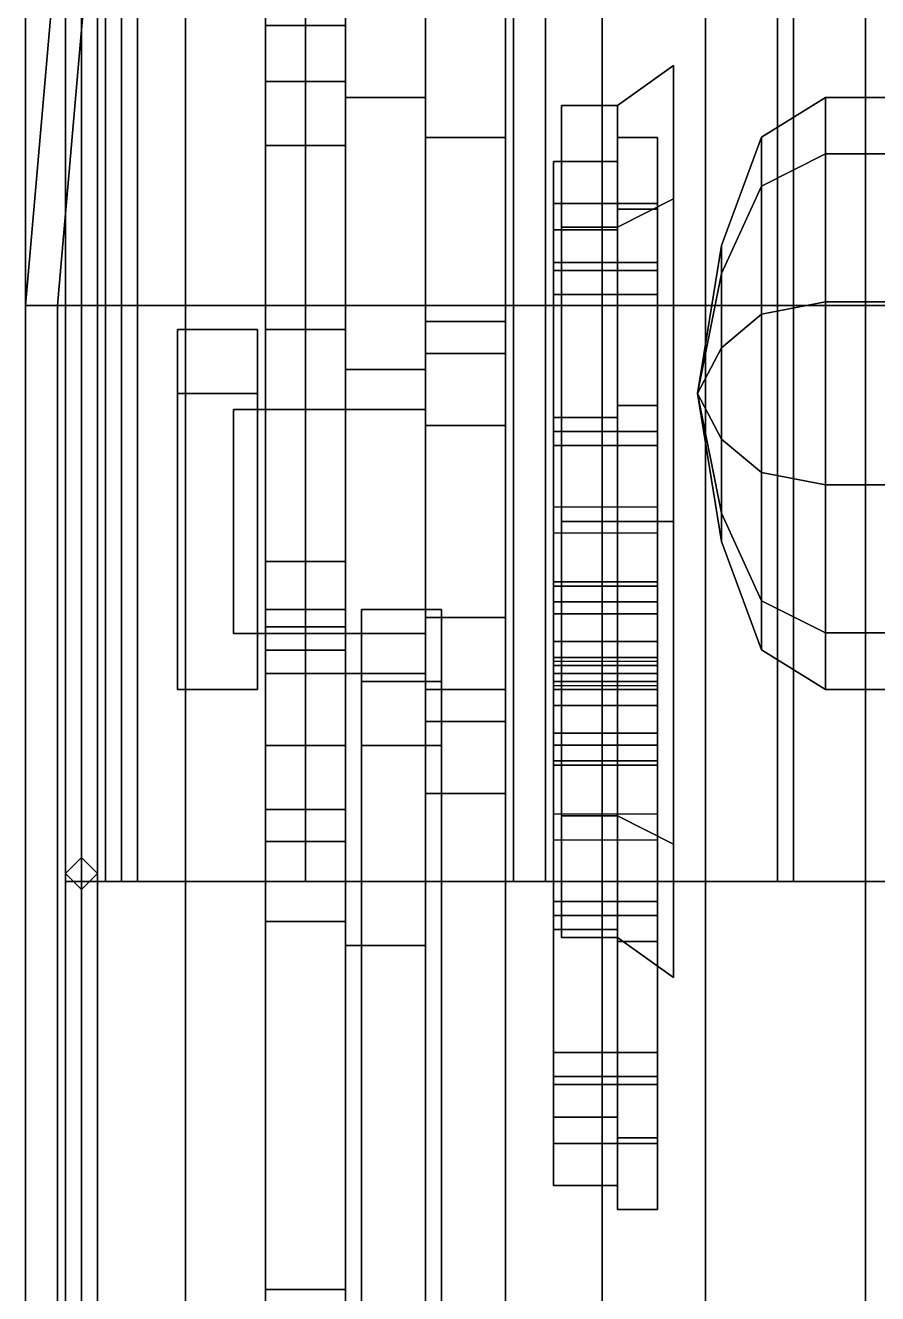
# Model space of a CAD drawing. Header units: millimetres. Extents: x -1.5 to 3, y -6.1 to 15.5.
# Drawn here: x -1.5 to -0.435, y 2.035 to 3.62 of the extents above; entities that cross this region are included whole.
import ezdxf

# ---------------------------------------------------------------- set-up
doc = ezdxf.new("R2010")
doc.units = ezdxf.units.MM
doc.layers.add('bars', color=3, linetype='Continuous')
doc.layers.add('wheels', color=2, linetype='Continuous')

msp = doc.modelspace()

# ---------------------------------------------------------------- linework, layer by layer
for points in [[(-1.45, 5.07, 1.98), (-1.45, -3.29, 1.98), (-1.45, -3.29, 2.07), (-1.45, 5.07, 2.07)], [(1.45, 5.07, 1.98), (1.45, -3.29, 1.98), (-1.45, -3.29, 1.98), (-1.45, 5.07, 1.98)], [(-1.45, 5.07, 2.07), (-1.45, -3.29, 2.07), (1.45, -3.29, 2.07), (1.45, 5.07, 2.07)], [(-0.7794, 4.7, 3.44), (-0.9, 4.7, 2.99), (-0.9, -1.52, 2.99), (-0.7794, -1.52, 3.44)], [(-0.9, 4.7, 2.99), (-0.7794, 4.7, 2.54), (-0.7794, -1.52, 2.54), (-0.9, -1.52, 2.99)], [(-0.45, 4.7, 3.7694), (-0.7794, 4.7, 3.44), (-0.7794, -1.52, 3.44), (-0.45, -1.52, 3.7694)], [(-0.7794, 4.7, 2.54), (-0.45, 4.7, 2.2106), (-0.45, -1.52, 2.2106), (-0.7794, -1.52, 2.54)], [(0, 4.7, 3.89), (-0.45, 4.7, 3.7694), (-0.45, -1.52, 3.7694), (0, -1.52, 3.89)], [(-0.45, 4.7, 2.2106), (0, 4.7, 2.09), (0, -1.52, 2.09), (-0.45, -1.52, 2.2106)], [(-1.43, 4.59, 2.91), (-1.45, 4.57, 2.89), (-1.45, -3.29, 2.89), (-1.43, -3.29, 2.91)], [(-1.41, 4.57, 2.89), (-1.43, 4.59, 2.91), (-1.43, -3.29, 2.91), (-1.41, -3.29, 2.89)], [(-1.45, 4.57, 2.89), (-1.43, 4.55, 2.87), (-1.43, -3.29, 2.87), (-1.45, -3.29, 2.89)], [(-1.43, 4.55, 2.87), (-1.41, 4.57, 2.89), (-1.41, -3.29, 2.89), (-1.43, -3.29, 2.87)], [(-1.5, 4.1, -16.4), (-1.5, -3.88, -16.4), (-1.5, -3.88, -16.08), (-1.5, 4.1, -16.08)], [(-1.5, 4.1, -16.08), (-1.5, -3.88, -16.08), (-1.3, -3.68, -16.08), (-1.3, 3.9, -16.08)], [(-1.3, 3.9, -16.4), (-1.3, -3.68, -16.4), (-1.5, -3.88, -16.4), (-1.5, 4.1, -16.4)], [(-1.4, 2.55, -13.4), (-1.4, 4.06, -13.4), (-1.45, 4.06, -13.55), (-1.45, 2.55, -13.55)], [(-1.2, 2.55, -13.19), (-1.2, 4.06, -13.19), (-1.4, 4.06, -13.4), (-1.4, 2.55, -13.4)], [(-1.38, 2.55, -13.55), (-1.38, 4.06, -13.55), (-1.36, 4.06, -13.4), (-1.36, 2.55, -13.4)], [(-1.36, 2.55, -13.4), (-1.36, 4.06, -13.4), (-1.15, 4.06, -13.19), (-1.15, 2.55, -13.19)], [(-0.89, 2.55, -12.96), (-0.89, 4.06, -12.96), (-1.2, 4.06, -13.19), (-1.2, 2.55, -13.19)], [(-1.15, 2.55, -13.19), (-1.15, 4.06, -13.19), (-0.85, 4.06, -12.98), (-0.85, 2.55, -12.98)], [(-0.56, 2.55, -12.82), (-0.56, 4.06, -12.82), (-0.89, 4.06, -12.96), (-0.89, 2.55, -12.96)], [(-0.85, 2.55, -12.98), (-0.85, 4.06, -12.98), (-0.54, 4.06, -12.85), (-0.54, 2.55, -12.85)], [(-0.4, 2.55, -12.77), (-0.4, 4.06, -12.77), (-0.56, 4.06, -12.82), (-0.56, 2.55, -12.82)], [(-0.54, 2.55, -12.85), (-0.54, 4.06, -12.85), (-0.39, 4.06, -12.8), (-0.39, 2.55, -12.8)], [(-1.3, -3.68, -16.08), (-1.3, -3.68, -16.4), (-1.3, 3.9, -16.4), (-1.3, 3.9, -16.08)], [(-1.46, 3.73, -14.24), (-1.5, 3.27, -14.24), (-1.46, 3.27, -14.24), (-1.42, 3.73, -14.24)], [(-1.46, 3.73, -16.08), (-1.5, 3.27, -16.08), (-1.5, 3.27, -14.24), (-1.46, 3.73, -14.24)], [(1.46, 3.73, -16.08), (1.5, 3.27, -16.08), (-1.5, 3.27, -16.08), (-1.46, 3.73, -16.08)], [(-1.46, 3.27, -14.24), (-1.46, 3.27, -14.74), (-1.42, 3.73, -14.74), (-1.42, 3.73, -14.24)], [(1.42, 3.73, -14.74), (-1.42, 3.73, -14.74), (-1.46, 3.27, -14.74), (1.46, 3.27, -14.74)], [(-1.45, 2.55, -14.74), (-1.45, 2.55, -13.55), (-1.45, 3.73, -13.55), (-1.45, 3.73, -14.74)], [(-1.38, 3.73, -14.74), (-1.38, 3.73, -13.55), (-1.38, 2.55, -13.55), (-1.38, 2.55, -14.74)], [(-1, 3.65, -16.76), (-1, 3.48, -16.8), (-1, 3.48, -16.46), (-1, 3.65, -16.5)], [(-0.9, 3.65, -16.76), (-0.9, 3.48, -16.8), (-1, 3.48, -16.8), (-1, 3.65, -16.76)], [(-1, 3.65, -16.5), (-1, 3.48, -16.46), (-0.9, 3.48, -16.46), (-0.9, 3.65, -16.5)], [(-0.9, 3.48, -16.46), (-0.9, 3.48, -16.8), (-0.9, 3.65, -16.76), (-0.9, 3.65, -16.5)], [(-0.65, 3.65, 0.52), (-0.65, -3.82, 0.52), (-0.65, -4.09, 1.35), (-0.65, 3.65, 1.35)], [(-0.45, 3.65, 0.52), (-0.45, -3.82, 0.52), (-0.65, -3.82, 0.52), (-0.65, 3.65, 0.52)], [(-0.65, 3.65, 1.35), (-0.65, -4.09, 1.35), (-0.45, -4.09, 1.35), (-0.45, 3.65, 1.35)], [(-0.45, -4.09, 1.35), (-0.45, -3.82, 0.52), (-0.45, 3.65, 0.52), (-0.45, 3.65, 1.35)], [(-1.1, 3.53, -16.45), (-1.1, 3.53, -16.51), (-1.1, 3.19, -16.57), (-1.1, 3.19, -16.45)], [(-1, 3.53, -16.45), (-1, 3.53, -16.51), (-1.1, 3.53, -16.51), (-1.1, 3.53, -16.45)], [(-1.1, 3.19, -16.57), (-1.1, 3.53, -16.51), (-1, 3.53, -16.51), (-1, 3.19, -16.57)], [(-1, 3.19, -16.45), (-1, 3.53, -16.45), (-1.1, 3.53, -16.45), (-1.1, 3.19, -16.45)], [(-0.58, 3.4192, 1.7983), (-0.5, 3.4593, 1.8275), (-0.5, 3.53, 1.61), (-0.58, 3.4804, 1.61)], [(-0.58, 3.4804, 1.61), (-0.5, 3.53, 1.61), (-0.5, 3.4593, 1.3925), (-0.58, 3.4192, 1.4217)], [(0.5, 3.4593, 1.8275), (0.5, 3.53, 1.61), (-0.5, 3.53, 1.61), (-0.5, 3.4593, 1.8275)], [(0.5, 3.53, 1.61), (0.5, 3.4593, 1.3925), (-0.5, 3.4593, 1.3925), (-0.5, 3.53, 1.61)], [(-1, 3.48, -16.46), (-1, 3.48, -16.8), (-1, 3.25, -16.93), (-1, 3.25, -16.42)], [(-1, 3.25, -16.93), (-1, 3.48, -16.8), (-0.9, 3.48, -16.8), (-0.9, 3.25, -16.93)], [(-0.9, 3.25, -16.42), (-0.9, 3.48, -16.46), (-1, 3.48, -16.46), (-1, 3.25, -16.42)], [(-0.9, 3.25, -16.93), (-0.9, 3.48, -16.8), (-0.9, 3.48, -16.46), (-0.9, 3.25, -16.42)], [(-0.63, 3.3097, 1.7187), (-0.58, 3.4192, 1.7983), (-0.58, 3.4804, 1.61), (-0.63, 3.345, 1.61)], [(-0.63, 3.345, 1.61), (-0.58, 3.4804, 1.61), (-0.58, 3.4192, 1.4217), (-0.63, 3.3097, 1.5013)], [(-0.58, 3.4192, 1.4217), (-0.5, 3.4593, 1.3925), (-0.5, 3.2743, 1.2581), (-0.58, 3.259, 1.3053)], [(-0.58, 3.259, 1.9147), (-0.5, 3.2743, 1.9619), (-0.5, 3.4593, 1.8275), (-0.58, 3.4192, 1.7983)], [(0.5, 3.4593, 1.3925), (0.5, 3.2743, 1.2581), (-0.5, 3.2743, 1.2581), (-0.5, 3.4593, 1.3925)], [(0.5, 3.2743, 1.9619), (0.5, 3.4593, 1.8275), (-0.5, 3.4593, 1.8275), (-0.5, 3.2743, 1.9619)], [(-0.63, 3.3097, 1.5013), (-0.58, 3.4192, 1.4217), (-0.58, 3.259, 1.3053), (-0.63, 3.2172, 1.4341)], [(-0.63, 3.2172, 1.7859), (-0.58, 3.259, 1.9147), (-0.58, 3.4192, 1.7983), (-0.63, 3.3097, 1.7187)], [(-0.66, 3.16, 1.61), (-0.63, 3.3097, 1.7187), (-0.63, 3.345, 1.61), (-0.66, 3.16, 1.61)], [(-0.66, 3.16, 1.61), (-0.63, 3.345, 1.61), (-0.63, 3.3097, 1.5013), (-0.66, 3.16, 1.61)], [(-0.66, 3.16, 1.61), (-0.63, 3.2172, 1.7859), (-0.63, 3.3097, 1.7187), (-0.66, 3.16, 1.61)], [(-0.66, 3.16, 1.61), (-0.63, 3.3097, 1.5013), (-0.63, 3.2172, 1.4341), (-0.66, 3.16, 1.61)], [(-1.5, 3.27, -16.08), (-1.5, -3.1, -16.08), (-1.5, -3.1, -14.44), (-1.5, 3.27, -14.44)], [(1.5, 3.27, -16.08), (1.5, -3.1, -16.08), (-1.5, -3.1, -16.08), (-1.5, 3.27, -16.08)], [(-1.5, 3.27, -14.44), (-1.5, -1.57, -14.44), (-1.5, -1.22, -14.24), (-1.5, 3.27, -14.24)], [(-1.5, 3.27, -14.24), (-1.5, -1.22, -14.24), (-1.46, -1.22, -14.24), (-1.46, 3.27, -14.24)], [(-1.46, -3.1, -14.44), (-1.46, -3.1, -14.74), (-1.46, 3.27, -14.74), (-1.46, 3.27, -14.44)], [(-1.46, -1.22, -14.24), (-1.46, -1.57, -14.44), (-1.46, 3.27, -14.44), (-1.46, 3.27, -14.24)], [(1.46, 3.27, -14.74), (-1.46, 3.27, -14.74), (-1.46, -3.1, -14.74), (1.46, -3.1, -14.74)], [(-0.58, 3.259, 1.3053), (-0.5, 3.2743, 1.2581), (-0.5, 3.0457, 1.2581), (-0.58, 3.061, 1.3053)], [(-0.58, 3.061, 1.9147), (-0.5, 3.0457, 1.9619), (-0.5, 3.2743, 1.9619), (-0.58, 3.259, 1.9147)], [(0.5, 3.2743, 1.2581), (0.5, 3.0457, 1.2581), (-0.5, 3.0457, 1.2581), (-0.5, 3.2743, 1.2581)], [(0.5, 3.0457, 1.9619), (0.5, 3.2743, 1.9619), (-0.5, 3.2743, 1.9619), (-0.5, 3.0457, 1.9619)], [(-1, 3.25, -16.42), (-1, 3.25, -16.93), (-1, 3.21, -17.02), (-1, 3.21, -16.42)], [(-1, 3.21, -17.02), (-1, 3.25, -16.93), (-0.9, 3.25, -16.93), (-0.9, 3.21, -17.02)], [(-0.9, 3.12, -16.42), (-0.9, 3.25, -16.42), (-1, 3.25, -16.42), (-1, 3.12, -16.42)], [(-0.9, 3.21, -17.02), (-0.9, 3.25, -16.93), (-0.9, 3.25, -16.42), (-0.9, 3.21, -16.42)], [(-0.63, 3.2172, 1.4341), (-0.58, 3.259, 1.3053), (-0.58, 3.061, 1.3053), (-0.63, 3.1028, 1.4341)], [(-0.63, 3.1028, 1.7859), (-0.58, 3.061, 1.9147), (-0.58, 3.259, 1.9147), (-0.63, 3.2172, 1.7859)], [(-1, 3.21, -16.42), (-1, 3.21, -17.02), (-1, 3.12, -17.02), (-1, 3.12, -16.42)], [(-1, 3.12, -17.02), (-1, 3.21, -17.02), (-0.9, 3.21, -17.02), (-0.9, 3.12, -17.02)], [(-0.9, 3.12, -17.02), (-0.9, 3.21, -17.02), (-0.9, 3.21, -16.42), (-0.9, 3.12, -16.42)], [(-0.66, 3.16, 1.61), (-0.63, 3.1028, 1.7859), (-0.63, 3.2172, 1.7859), (-0.66, 3.16, 1.61)], [(-0.66, 3.16, 1.61), (-0.63, 3.2172, 1.4341), (-0.63, 3.1028, 1.4341), (-0.66, 3.16, 1.61)], [(-1.1, 2.81, -16.57), (-1.1, 3.19, -16.57), (-1, 3.19, -16.57), (-1, 2.81, -16.57)], [(-1, 2.81, -16.45), (-1, 3.19, -16.45), (-1.1, 3.19, -16.45), (-1.1, 2.81, -16.45)], [(-1.1, 3.19, -16.45), (-1.1, 3.19, -16.57), (-1.1, 2.81, -16.57), (-1.1, 2.81, -16.45)], [(-0.66, 3.16, 1.61), (-0.63, 3.0103, 1.7187), (-0.63, 3.1028, 1.7859), (-0.66, 3.16, 1.61)], [(-0.66, 3.16, 1.61), (-0.63, 2.975, 1.61), (-0.63, 3.0103, 1.7187), (-0.66, 3.16, 1.61)], [(-0.66, 3.16, 1.61), (-0.63, 3.1028, 1.4341), (-0.63, 3.0103, 1.5013), (-0.66, 3.16, 1.61)], [(-0.66, 3.16, 1.61), (-0.63, 3.0103, 1.5013), (-0.63, 2.975, 1.61), (-0.66, 3.16, 1.61)], [(-1.24, 3.14, -16.57), (-1.24, 3.14, -16.75), (-1.24, 2.86, -16.75), (-1.24, 2.86, -16.57)], [(-1, 3.14, -16.57), (-1, 3.14, -16.88), (-1.24, 3.14, -16.75), (-1.24, 3.14, -16.57)], [(-1.24, 2.86, -16.75), (-1.24, 3.14, -16.75), (-1, 3.14, -16.88), (-1, 2.86, -16.88)], [(-1.1, 2.86, -16.57), (-1.1, 3.14, -16.57), (-1.24, 3.14, -16.57), (-1.24, 2.86, -16.57)], [(-1, 3.12, -16.42), (-1, 3.12, -17.02), (-0.9, 3.12, -17.02), (-0.9, 3.12, -16.42)], [(-0.63, 3.1028, 1.4341), (-0.58, 3.061, 1.3053), (-0.58, 2.9008, 1.4217), (-0.63, 3.0103, 1.5013)], [(-0.63, 3.0103, 1.7187), (-0.58, 2.9008, 1.7983), (-0.58, 3.061, 1.9147), (-0.63, 3.1028, 1.7859)], [(-0.58, 3.061, 1.3053), (-0.5, 3.0457, 1.2581), (-0.5, 2.8607, 1.3925), (-0.58, 2.9008, 1.4217)], [(-0.58, 2.9008, 1.7983), (-0.5, 2.8607, 1.8275), (-0.5, 3.0457, 1.9619), (-0.58, 3.061, 1.9147)], [(0.5, 3.0457, 1.2581), (0.5, 2.8607, 1.3925), (-0.5, 2.8607, 1.3925), (-0.5, 3.0457, 1.2581)], [(0.5, 2.8607, 1.8275), (0.5, 3.0457, 1.9619), (-0.5, 3.0457, 1.9619), (-0.5, 2.8607, 1.8275)], [(-0.63, 2.975, 1.61), (-0.58, 2.8396, 1.61), (-0.58, 2.9008, 1.7983), (-0.63, 3.0103, 1.7187)], [(-0.63, 3.0103, 1.5013), (-0.58, 2.9008, 1.4217), (-0.58, 2.8396, 1.61), (-0.63, 2.975, 1.61)], [(-0.58, 2.8396, 1.61), (-0.5, 2.79, 1.61), (-0.5, 2.8607, 1.8275), (-0.58, 2.9008, 1.7983)], [(-0.58, 2.9008, 1.4217), (-0.5, 2.8607, 1.3925), (-0.5, 2.79, 1.61), (-0.58, 2.8396, 1.61)], [(-1, 2.88, -17.02), (-1, 2.79, -17.02), (-1, 2.79, -16.42), (-1, 2.88, -16.42)], [(-0.9, 2.88, -16.42), (-0.9, 2.88, -17.02), (-1, 2.88, -17.02), (-1, 2.88, -16.42)], [(-0.9, 2.88, -17.02), (-0.9, 2.79, -17.02), (-1, 2.79, -17.02), (-1, 2.88, -17.02)], [(-0.9, 1.32, -16.42), (-0.9, 2.88, -16.42), (-1, 2.88, -16.42), (-1, 1.32, -16.42)], [(-0.9, 2.79, -16.42), (-0.9, 2.79, -17.02), (-0.9, 2.88, -17.02), (-0.9, 2.88, -16.42)], [(-1.24, 2.86, -16.57), (-1.24, 2.86, -16.75), (-1, 2.86, -16.88), (-1, 2.86, -16.57)], [(0.5, 2.79, 1.61), (0.5, 2.8607, 1.8275), (-0.5, 2.8607, 1.8275), (-0.5, 2.79, 1.61)], [(0.5, 2.8607, 1.3925), (0.5, 2.79, 1.61), (-0.5, 2.79, 1.61), (-0.5, 2.8607, 1.3925)], [(-1.1, 2.81, -16.45), (-1.1, 2.47, -16.45), (-1, 2.47, -16.45), (-1, 2.81, -16.45)], [(-1, 2.81, -16.57), (-1, 2.47, -16.51), (-1.1, 2.47, -16.51), (-1.1, 2.81, -16.57)], [(-1.1, 2.81, -16.57), (-1.1, 2.47, -16.51), (-1.1, 2.47, -16.45), (-1.1, 2.81, -16.45)], [(-1, 2.79, -17.02), (-1, 2.75, -16.93), (-1, 2.75, -16.42), (-1, 2.79, -16.42)], [(-0.9, 2.79, -17.02), (-0.9, 2.75, -16.93), (-1, 2.75, -16.93), (-1, 2.79, -17.02)], [(-0.9, 2.75, -16.42), (-0.9, 2.75, -16.93), (-0.9, 2.79, -17.02), (-0.9, 2.79, -16.42)], [(-1, 2.75, -16.93), (-1, 2.66, -16.87), (-1, 2.66, -16.42), (-1, 2.75, -16.42)], [(-0.9, 2.75, -16.93), (-0.9, 2.66, -16.87), (-1, 2.66, -16.87), (-1, 2.75, -16.93)], [(-0.9, 2.66, -16.42), (-0.9, 2.66, -16.87), (-0.9, 2.75, -16.93), (-0.9, 2.75, -16.42)], [(-1, 2.66, -16.42), (-1, 2.66, -16.87), (-1, 1.54, -16.87), (-1, 1.54, -16.42)], [(-1, 1.54, -16.87), (-1, 2.66, -16.87), (-0.9, 2.66, -16.87), (-0.9, 1.54, -16.87)], [(-0.9, 1.54, -16.87), (-0.9, 2.66, -16.87), (-0.9, 2.66, -16.42), (-0.9, 1.54, -16.42)], [(-1.43, 2.58, 2.07), (-1.45, 2.56, 2.07), (-1.45, 2.56, 2.89), (-1.43, 2.58, 2.87)], [(-1.41, 2.56, 2.07), (-1.43, 2.58, 2.07), (-1.43, 2.58, 2.87), (-1.41, 2.56, 2.89)], [(-1.45, 2.56, 2.07), (-1.43, 2.54, 2.07), (-1.43, 2.54, 2.87), (-1.45, 2.56, 2.89)], [(-1.43, 2.54, 2.07), (-1.41, 2.56, 2.07), (-1.41, 2.56, 2.89), (-1.43, 2.54, 2.87)], [(-1.38, 2.55, -14.74), (-1.38, 2.55, -13.55), (-1.45, 2.55, -13.55), (-1.45, 2.55, -14.74)], [(-1.38, 2.55, -13.55), (-1.36, 2.55, -13.4), (-1.4, 2.55, -13.4), (-1.45, 2.55, -13.55)], [(-1.36, 2.55, -13.4), (-1.15, 2.55, -13.19), (-1.2, 2.55, -13.19), (-1.4, 2.55, -13.4)], [(-1.15, 2.55, -13.19), (-0.85, 2.55, -12.98), (-0.89, 2.55, -12.96), (-1.2, 2.55, -13.19)], [(-0.85, 2.55, -12.98), (-0.54, 2.55, -12.85), (-0.56, 2.55, -12.82), (-0.89, 2.55, -12.96)], [(-0.54, 2.55, -12.85), (-0.39, 2.55, -12.8), (-0.4, 2.55, -12.77), (-0.56, 2.55, -12.82)], [(-1.1, 2.47, -16.45), (-1.1, 2.47, -16.51), (-1, 2.47, -16.51), (-1, 2.47, -16.45)]]:
    msp.add_3dface(points)
at = {"layer": 'bars'}
for points in [[(-1.2, 3.24, 1.2), (-1.2, 3.24, 1.33), (-1.2, 3.65, 1.33), (-1.2, 3.65, 1.2)], [(-1.1, 3.65, 1.2), (-1.1, 3.24, 1.2), (-1.2, 3.24, 1.2), (-1.2, 3.65, 1.2)], [(-1.2, 3.65, 1.33), (-1.2, 3.24, 1.33), (-1.1, 3.24, 1.33), (-1.1, 3.65, 1.33)], [(-1.1, 3.65, 1.33), (-1.1, 3.24, 1.33), (-1.1, 3.24, 1.2), (-1.1, 3.65, 1.2)], [(-1.1, 3.62, 0.77), (-1.1, 2.8391, 0.77), (-1.2, 2.8391, 0.77), (-1.2, 3.62, 0.77)], [(-1.2, 3.62, 0.77), (-1.2, 2.8391, 0.77), (-1.2, 2.8682, 0.85), (-1.2, 3.62, 0.85)], [(-1.2, 3.62, 0.85), (-1.2, 2.8682, 0.85), (-1.1, 2.8682, 0.85), (-1.1, 3.62, 0.85)], [(-1.1, 2.8682, 0.85), (-1.1, 2.8391, 0.77), (-1.1, 3.62, 0.77), (-1.1, 3.62, 0.85)], [(-1.2, 3.47, 0.96), (-1.2, 2.95, 0.96), (-1.2, 2.95, 1.04), (-1.2, 3.55, 1.04)], [(-1.2, 3.55, 1.04), (-1.2, 2.95, 1.04), (-1.1, 2.95, 1.04), (-1.1, 3.55, 1.04)], [(-1.2, 3.47, 0.85), (-1.2, 3.47, 0.96), (-1.2, 3.55, 1.04), (-1.2, 3.55, 0.85)], [(-1.2, 3.55, 0.85), (-1.2, 3.55, 1.04), (-1.1, 3.55, 1.04), (-1.1, 3.55, 0.85)], [(-1.1, 2.95, 1.04), (-1.1, 2.95, 0.96), (-1.1, 3.47, 0.96), (-1.1, 3.55, 1.04)], [(-1.1, 3.55, 1.04), (-1.1, 3.47, 0.96), (-1.1, 3.47, 0.85), (-1.1, 3.55, 0.85)], [(-1.1, 3.47, 0.96), (-1.1, 2.95, 0.96), (-1.2, 2.95, 0.96), (-1.2, 3.47, 0.96)], [(-1.1, 3.47, 0.85), (-1.1, 3.47, 0.96), (-1.2, 3.47, 0.96), (-1.2, 3.47, 0.85)], [(-1.31, 3.24, 0.38), (-1.31, 3.16, 0.44), (-1.31, 3.16, 1.33), (-1.31, 3.24, 1.33)], [(-1.21, 3.24, 1.33), (-1.21, 3.24, 0.38), (-1.31, 3.24, 0.38), (-1.31, 3.24, 1.33)], [(-1.31, 2.79, 0.38), (-1.31, 2.79, 0.44), (-1.31, 3.16, 0.44), (-1.31, 3.24, 0.38)], [(-1.21, 3.24, 0.38), (-1.21, 2.79, 0.38), (-1.31, 2.79, 0.38), (-1.31, 3.24, 0.38)], [(-1.21, 3.16, 1.33), (-1.21, 3.24, 1.33), (-1.31, 3.24, 1.33), (-1.31, 3.16, 1.33)], [(-1.21, 3.16, 1.33), (-1.21, 3.16, 0.44), (-1.21, 3.24, 0.38), (-1.21, 3.24, 1.33)], [(-1.21, 3.16, 0.44), (-1.21, 2.79, 0.44), (-1.21, 2.79, 0.38), (-1.21, 3.24, 0.38)], [(-1.2, 2.04, 1.33), (-1.2, 2.04, 1.48), (-1.2, 3.24, 1.48), (-1.2, 3.24, 1.33)], [(-1.1, 3.24, 1.33), (-1.1, 2.04, 1.33), (-1.2, 2.04, 1.33), (-1.2, 3.24, 1.33)], [(-1.2, 3.24, 1.48), (-1.2, 2.04, 1.48), (-1.1, 2.04, 1.48), (-1.1, 3.24, 1.48)], [(-1.2, 3.24, 1.33), (-1.2, 3.24, 1.48), (-1.1, 3.24, 1.48), (-1.1, 3.24, 1.33)], [(-1.1, 3.24, 1.48), (-1.1, 2.04, 1.48), (-1.1, 2.04, 1.33), (-1.1, 3.24, 1.33)], [(-1.31, 3.16, 1.33), (-1.31, 3.16, 0.44), (-1.21, 3.16, 0.44), (-1.21, 3.16, 1.33)], [(-1.31, 3.16, 0.44), (-1.31, 2.79, 0.44), (-1.21, 2.79, 0.44), (-1.21, 3.16, 0.44)], [(-1.1, 2.95, 1.06), (-1.1, 2.95, 0.95), (-1.2, 2.95, 0.95), (-1.2, 2.95, 1.06)], [(-1.2, 2.95, 0.95), (-1.2, 2.5, 0.9), (-1.2, 2.5, 1.06), (-1.2, 2.95, 1.06)], [(-1.1, 2.95, 0.95), (-1.1, 2.89, 0.91), (-1.2, 2.89, 0.91), (-1.2, 2.95, 0.95)], [(-1.2, 2.89, 0.91), (-1.2, 2.6, 0.85), (-1.2, 2.5, 0.9), (-1.2, 2.95, 0.95)], [(-1.2, 2.95, 1.06), (-1.2, 2.5, 1.06), (-1.1, 2.5, 1.06), (-1.1, 2.95, 1.06)], [(-1.1, 2.5, 1.06), (-1.1, 2.5, 0.9), (-1.1, 2.95, 0.95), (-1.1, 2.95, 1.06)], [(-1.1, 2.5, 0.9), (-1.1, 2.6, 0.85), (-1.1, 2.89, 0.91), (-1.1, 2.95, 0.95)], [(-1.2, 2.81, 0.69), (-1.2, 2.72, 0.66), (-1.2, 2.6, 0.85), (-1.2, 2.89, 0.91)], [(-1.1, 2.89, 0.91), (-1.1, 2.8682, 0.85), (-1.2, 2.8682, 0.85), (-1.2, 2.89, 0.91)], [(-1.1, 2.6, 0.85), (-1.1, 2.72, 0.66), (-1.1, 2.81, 0.69), (-1.1, 2.89, 0.91)], [(-1.08, 2.89, 0.2), (-1.08, 2.8, 0.17), (-1.08, 2.8, 0.34), (-1.08, 2.89, 0.31)], [(-0.98, 2.89, 0.31), (-0.98, 2.89, 0.2), (-1.08, 2.89, 0.2), (-1.08, 2.89, 0.31)], [(-0.98, 2.89, 0.2), (-0.98, 2.8, 0.17), (-1.08, 2.8, 0.17), (-1.08, 2.89, 0.2)], [(-1.08, 2.89, 0.31), (-1.08, 2.8, 0.34), (-0.98, 2.8, 0.34), (-0.98, 2.89, 0.31)], [(-0.98, 2.8, 0.34), (-0.98, 2.8, 0.17), (-0.98, 2.89, 0.2), (-0.98, 2.89, 0.31)], [(-1.1, 2.8391, 0.77), (-1.1, 2.81, 0.69), (-1.2, 2.81, 0.69), (-1.2, 2.8391, 0.77)], [(-1.1, 2.81, 0.69), (-1.1, 2.72, 0.66), (-1.2, 2.72, 0.66), (-1.2, 2.81, 0.69)], [(-1.21, 2.79, 0.38), (-1.21, 2.79, 0.44), (-1.31, 2.79, 0.44), (-1.31, 2.79, 0.38)], [(-1.08, 2.72, 0.31), (-1.08, 2.8, 0.34), (-1.08, 2.8, 0.17), (-1.08, 2.72, 0.2)], [(-1.08, 2.72, 0.2), (-1.08, 2.8, 0.17), (-0.98, 2.8, 0.17), (-0.98, 2.72, 0.2)], [(-0.98, 2.72, 0.31), (-0.98, 2.8, 0.34), (-1.08, 2.8, 0.34), (-1.08, 2.72, 0.31)], [(-0.98, 2.8, 0.17), (-0.98, 2.8, 0.34), (-0.98, 2.72, 0.31), (-0.98, 2.72, 0.2)], [(-1.2, 2.6, 0.8), (-1.2, 2.6, 0.85), (-1.2, 2.72, 0.66), (-1.2, 2.64, 0.69)], [(-1.2, 2.64, 0.69), (-1.2, 2.72, 0.66), (-1.1, 2.72, 0.66), (-1.1, 2.64, 0.69)], [(-1.1, 2.72, 0.66), (-1.1, 2.6, 0.85), (-1.1, 2.6, 0.8), (-1.1, 2.64, 0.69)], [(-1.08, 2.72, 0.2), (-1.08, 1.46, 0.2), (-1.08, 1.46, 0.31), (-1.08, 2.72, 0.31)], [(-0.98, 2.72, 0.2), (-0.98, 1.46, 0.2), (-1.08, 1.46, 0.2), (-1.08, 2.72, 0.2)], [(-1.08, 2.72, 0.31), (-1.08, 1.46, 0.31), (-0.98, 1.46, 0.31), (-0.98, 2.72, 0.31)], [(-0.98, 1.46, 0.31), (-0.98, 1.46, 0.2), (-0.98, 2.72, 0.2), (-0.98, 2.72, 0.31)], [(-1.2, 2.64, 0.69), (-1.2, 0.13, 0.2), (-1.2, 0.13, 0.31), (-1.2, 2.6, 0.8)], [(-1.1, 2.64, 0.69), (-1.1, 0.13, 0.2), (-1.2, 0.13, 0.2), (-1.2, 2.64, 0.69)], [(-1.1, 0.13, 0.31), (-1.1, 0.13, 0.2), (-1.1, 2.64, 0.69), (-1.1, 2.6, 0.8)], [(-1.2, 2.6, 0.8), (-1.2, 0.13, 0.31), (-1.1, 0.13, 0.31), (-1.1, 2.6, 0.8)], [(-1.2, 2.5, 0.9), (-1.2, 2.6, 0.85), (-1.1, 2.6, 0.85), (-1.1, 2.5, 0.9)], [(-1.1, 2.6, 0.8), (-1.1, 2.6, 0.85), (-1.2, 2.6, 0.85), (-1.2, 2.6, 0.8)], [(-1.2, 2.5, 1.06), (-1.2, 2.5, 0.9), (-1.1, 2.5, 0.9), (-1.1, 2.5, 1.06)], [(-1.2, 2.5, 0.96), (-1.2, 1.96, 0.96), (-1.2, 1.96, 1.04), (-1.2, 2.5, 1.04)], [(-1.1, 2.5, 0.96), (-1.1, 1.96, 0.96), (-1.2, 1.96, 0.96), (-1.2, 2.5, 0.96)], [(-1.2, 2.5, 1.04), (-1.2, 1.96, 1.04), (-1.1, 1.96, 1.04), (-1.1, 2.5, 1.04)], [(-1.1, 1.96, 1.04), (-1.1, 1.96, 0.96), (-1.1, 2.5, 0.96), (-1.1, 2.5, 1.04)], [(-1.1, 2.04, 1.99), (-1.1, 2.04, 1.04), (-1.2, 2.04, 1.04), (-1.2, 2.04, 1.99)], [(-1.2, 2.04, 1.04), (-1.2, 1.96, 1.04), (-1.2, 1.96, 1.99), (-1.2, 2.04, 1.99)], [(-1.2, 2.04, 1.99), (-1.2, 1.96, 1.99), (-1.1, 1.96, 1.99), (-1.1, 2.04, 1.99)], [(-1.1, 1.96, 1.99), (-1.1, 1.96, 1.04), (-1.1, 2.04, 1.04), (-1.1, 2.04, 1.99)]]:
    msp.add_3dface(points, dxfattribs=at)
at = {"layer": 'wheels'}
for points in [[(-0.76, 3.3677, -17.1477), (-0.76, 3.52, -16.78), (-0.69, 3.57, -16.78), (-0.69, 3.4031, -17.1831)], [(-0.76, 3.52, -16.78), (-0.76, 3.3677, -16.4123), (-0.69, 3.4031, -16.3769), (-0.69, 3.57, -16.78)], [(-0.69, 3.4031, -16.3769), (-0.69, 2.43, -16.78), (-0.69, 2.5969, -17.1831), (-0.69, 3.57, -16.78)], [(-0.69, 3.57, -16.78), (-0.69, 2.5969, -17.1831), (-0.69, 3, -17.35), (-0.69, 3.4031, -17.1831)], [(-0.83, 3.3677, -17.1477), (-0.83, 3.52, -16.78), (-0.76, 3.52, -16.78), (-0.76, 3.3677, -17.1477)], [(-0.83, 2.6323, -17.1477), (-0.83, 3.52, -16.78), (-0.83, 3.3677, -17.1477), (-0.83, 3, -17.3)], [(-0.83, 2.48, -16.78), (-0.83, 3.3677, -16.4123), (-0.83, 3.52, -16.78), (-0.83, 2.6323, -17.1477)], [(-0.83, 3.52, -16.78), (-0.83, 3.3677, -16.4123), (-0.76, 3.3677, -16.4123), (-0.76, 3.52, -16.78)], [(-0.76, 3.3902, 0.985), (-0.76, 3.48, 0.65), (-0.76, 3.45, 0.65), (-0.76, 3.3643, 0.97)], [(-0.71, 3.3902, 0.985), (-0.71, 3.48, 0.65), (-0.76, 3.48, 0.65), (-0.76, 3.3902, 0.985)], [(-0.76, 3.48, 0.65), (-0.76, 3.3902, 0.315), (-0.76, 3.3643, 0.33), (-0.76, 3.45, 0.65)], [(-0.71, 3.48, 0.65), (-0.71, 3.3902, 0.315), (-0.76, 3.3902, 0.315), (-0.76, 3.48, 0.65)], [(-0.71, 3.3236, 0.9349), (-0.71, 3.3973, 0.6601), (-0.71, 3.48, 0.65), (-0.71, 3.3902, 0.985)], [(-0.71, 3.3973, 0.6399), (-0.71, 3.3236, 0.3651), (-0.71, 3.3902, 0.315), (-0.71, 3.48, 0.65)], [(-0.71, 3.3973, 0.6601), (-0.71, 3.3973, 0.6399), (-0.71, 3.48, 0.65)], [(-0.84, 3.3643, 0.97), (-0.84, 3.45, 0.65), (-0.84, 3.3973, 0.6601), (-0.84, 3.3236, 0.9349)], [(-0.76, 3.3643, 0.97), (-0.76, 3.45, 0.65), (-0.84, 3.45, 0.65), (-0.84, 3.3643, 0.97)], [(-0.84, 3.45, 0.65), (-0.84, 3.3643, 0.33), (-0.84, 3.3236, 0.3651), (-0.84, 3.3973, 0.6399)], [(-0.76, 3.45, 0.65), (-0.76, 3.3643, 0.33), (-0.84, 3.3643, 0.33), (-0.84, 3.45, 0.65)], [(-0.84, 3.45, 0.65), (-0.84, 3.45, 0.65), (-0.84, 3.3973, 0.6399), (-0.84, 3.3973, 0.6601)], [(-0.71, 3.3973, 0.6601), (-0.71, 3.3236, 0.9349), (-0.84, 3.3236, 0.9349), (-0.84, 3.3973, 0.6601)], [(-0.71, 3.3236, 0.3651), (-0.71, 3.3973, 0.6399), (-0.84, 3.3973, 0.6399), (-0.84, 3.3236, 0.3651)], [(-0.84, 2.9247, 0.6301), (-0.84, 3.3973, 0.6399), (-0.71, 3.3973, 0.6399), (-0.71, 2.9247, 0.6301)], [(-0.71, 2.9247, 0.6699), (-0.71, 3.3973, 0.6601), (-0.84, 3.3973, 0.6601), (-0.84, 2.9247, 0.6699)], [(-0.84, 3.3973, 0.6601), (-0.84, 3.3973, 0.6399), (-0.84, 2.9247, 0.6301), (-0.84, 2.9247, 0.6699)], [(-0.76, 3, -17.3), (-0.76, 3.3677, -17.1477), (-0.69, 3.4031, -17.1831), (-0.69, 3, -17.35)], [(-0.76, 3.3677, -16.4123), (-0.76, 3, -16.26), (-0.69, 3, -16.21), (-0.69, 3.4031, -16.3769)], [(-0.71, 2.9247, 0.6301), (-0.71, 3.3973, 0.6399), (-0.71, 3.3973, 0.6601), (-0.71, 2.9247, 0.6699)], [(-0.69, 3, -16.21), (-0.69, 2.5969, -16.3769), (-0.69, 2.43, -16.78), (-0.69, 3.4031, -16.3769)], [(-0.71, 3.145, 1.2302), (-0.71, 3.3902, 0.985), (-0.76, 3.3902, 0.985), (-0.76, 3.145, 1.2302)], [(-0.76, 3.145, 1.2302), (-0.76, 3.3902, 0.985), (-0.76, 3.3643, 0.97), (-0.76, 3.13, 1.2043)], [(-0.76, 3.3902, 0.315), (-0.76, 3.145, 0.0698), (-0.76, 3.13, 0.0957), (-0.76, 3.3643, 0.33)], [(-0.71, 3.3902, 0.315), (-0.71, 3.145, 0.0698), (-0.76, 3.145, 0.0698), (-0.76, 3.3902, 0.315)], [(-0.71, 3.2836, 0.9824), (-0.71, 3.3136, 0.9524), (-0.71, 3.3902, 0.985), (-0.71, 3.145, 1.2302)], [(-0.71, 3.3136, 0.3476), (-0.71, 3.1124, 0.1464), (-0.71, 3.145, 0.0698), (-0.71, 3.3902, 0.315)], [(-0.71, 3.3236, 0.3651), (-0.71, 3.3136, 0.3476), (-0.71, 3.3902, 0.315)], [(-0.71, 3.3136, 0.9524), (-0.71, 3.3236, 0.9349), (-0.71, 3.3902, 0.985)], [(-0.84, 3.3643, 0.33), (-0.84, 3.13, 0.0957), (-0.84, 3.1124, 0.1464), (-0.84, 3.3136, 0.3476)], [(-0.76, 3.3643, 0.33), (-0.76, 3.13, 0.0957), (-0.84, 3.13, 0.0957), (-0.84, 3.3643, 0.33)], [(-0.84, 3.3643, 0.33), (-0.84, 3.3643, 0.33), (-0.84, 3.3136, 0.3476), (-0.84, 3.3236, 0.3651)], [(-0.76, 3.13, 1.2043), (-0.76, 3.3643, 0.97), (-0.84, 3.3643, 0.97), (-0.84, 3.13, 1.2043)], [(-0.84, 3.13, 1.2043), (-0.84, 3.3643, 0.97), (-0.84, 3.3136, 0.9524), (-0.84, 3.2836, 0.9824)], [(-0.84, 3.3643, 0.97), (-0.84, 3.3643, 0.97), (-0.84, 3.3236, 0.9349), (-0.84, 3.3136, 0.9524)], [(-0.83, 3, -17.3), (-0.83, 3.3677, -17.1477), (-0.76, 3.3677, -17.1477), (-0.76, 3, -17.3)], [(-0.83, 2.6323, -16.4123), (-0.83, 3, -16.26), (-0.83, 3.3677, -16.4123), (-0.83, 2.48, -16.78)], [(-0.83, 3.3677, -16.4123), (-0.83, 3, -16.26), (-0.76, 3, -16.26), (-0.76, 3.3677, -16.4123)], [(-0.84, 3.3136, 0.9524), (-0.84, 3.3236, 0.9349), (-0.84, 2.9193, 0.6901), (-0.84, 2.8994, 0.7246)], [(-0.84, 2.9193, 0.6901), (-0.84, 3.3236, 0.9349), (-0.71, 3.3236, 0.9349), (-0.71, 2.9193, 0.6901)], [(-0.71, 2.9193, 0.6099), (-0.71, 3.3236, 0.3651), (-0.84, 3.3236, 0.3651), (-0.84, 2.9193, 0.6099)], [(-0.84, 3.3236, 0.3651), (-0.84, 3.3136, 0.3476), (-0.84, 2.8994, 0.5754), (-0.84, 2.9193, 0.6099)], [(-0.71, 3.1124, 0.1464), (-0.71, 3.3136, 0.3476), (-0.84, 3.3136, 0.3476), (-0.84, 3.1124, 0.1464)], [(-0.71, 2.8994, 0.7246), (-0.71, 3.3136, 0.9524), (-0.84, 3.3136, 0.9524), (-0.84, 2.8994, 0.7246)], [(-0.84, 2.8994, 0.5754), (-0.84, 3.3136, 0.3476), (-0.71, 3.3136, 0.3476), (-0.71, 2.8994, 0.5754)], [(-0.71, 3.3136, 0.9524), (-0.71, 3.2836, 0.9824), (-0.84, 3.2836, 0.9824), (-0.84, 3.3136, 0.9524)], [(-0.71, 2.9193, 0.6901), (-0.71, 3.3236, 0.9349), (-0.71, 3.3136, 0.9524), (-0.71, 2.8994, 0.7246)], [(-0.71, 2.8994, 0.5754), (-0.71, 3.3136, 0.3476), (-0.71, 3.3236, 0.3651), (-0.71, 2.9193, 0.6099)], [(-0.71, 3.2836, 0.9824), (-0.71, 2.3364, 0.9824), (-0.84, 2.3364, 0.9824), (-0.84, 3.2836, 0.9824)], [(-0.84, 2.49, 1.2043), (-0.84, 3.13, 1.2043), (-0.84, 3.2836, 0.9824), (-0.84, 2.3364, 0.9824)], [(-0.71, 3.2836, 0.9824), (-0.71, 3.145, 1.2302), (-0.71, 2.475, 1.2302), (-0.71, 2.3364, 0.9824)], [(-0.76, 2.81, 1.32), (-0.76, 3.145, 1.2302), (-0.76, 3.13, 1.2043), (-0.76, 2.81, 1.29)], [(-0.76, 3.145, 0.0698), (-0.76, 2.81, -0.02), (-0.76, 2.81, 0.01), (-0.76, 3.13, 0.0957)], [(-0.71, 3.145, 0.0698), (-0.71, 2.81, -0.02), (-0.76, 2.81, -0.02), (-0.76, 3.145, 0.0698)], [(-0.71, 2.81, 1.32), (-0.71, 3.145, 1.2302), (-0.76, 3.145, 1.2302), (-0.76, 2.81, 1.32)], [(-0.71, 3.0949, 0.1364), (-0.71, 2.8201, 0.0627), (-0.71, 2.81, -0.02), (-0.71, 3.145, 0.0698)], [(-0.71, 3.1124, 0.1464), (-0.71, 3.0949, 0.1364), (-0.71, 3.145, 0.0698)], [(-0.71, 3.145, 1.2302), (-0.71, 2.81, 1.32), (-0.71, 2.81, 1.32), (-0.71, 2.475, 1.2302)], [(-0.76, 2.81, 1.29), (-0.76, 3.13, 1.2043), (-0.84, 3.13, 1.2043), (-0.84, 2.81, 1.29)], [(-0.84, 2.81, 1.29), (-0.84, 2.81, 1.29), (-0.84, 3.13, 1.2043), (-0.84, 2.49, 1.2043)], [(-0.84, 3.13, 0.0957), (-0.84, 2.81, 0.01), (-0.84, 2.8201, 0.0627), (-0.84, 3.0949, 0.1364)], [(-0.76, 3.13, 0.0957), (-0.76, 2.81, 0.01), (-0.84, 2.81, 0.01), (-0.84, 3.13, 0.0957)], [(-0.84, 3.13, 0.0957), (-0.84, 3.13, 0.0957), (-0.84, 3.0949, 0.1364), (-0.84, 3.1124, 0.1464)], [(-0.71, 2.8846, 0.5606), (-0.71, 3.1124, 0.1464), (-0.84, 3.1124, 0.1464), (-0.84, 2.8846, 0.5606)], [(-0.84, 3.1124, 0.1464), (-0.84, 3.0949, 0.1364), (-0.84, 2.8501, 0.5407), (-0.84, 2.8846, 0.5606)], [(-0.71, 2.8501, 0.5407), (-0.71, 3.0949, 0.1364), (-0.71, 3.1124, 0.1464), (-0.71, 2.8846, 0.5606)], [(-0.84, 2.8501, 0.5407), (-0.84, 3.0949, 0.1364), (-0.71, 3.0949, 0.1364), (-0.71, 2.8501, 0.5407)], [(-0.71, 2.8201, 0.0627), (-0.71, 3.0949, 0.1364), (-0.84, 3.0949, 0.1364), (-0.84, 2.8201, 0.0627)], [(-0.84, 2.9852, 0.9824), (-0.84, 3.0182, 0.9824), (-0.84, 2.8846, 0.7394), (-0.84, 2.8501, 0.7593)], [(-0.84, 2.8846, 0.7394), (-0.84, 3.0182, 0.9824), (-0.71, 3.0182, 0.9824), (-0.71, 2.8846, 0.7394)], [(-0.71, 2.8846, 0.7394), (-0.71, 3.0182, 0.9824), (-0.71, 2.9852, 0.9824), (-0.71, 2.8501, 0.7593)], [(-0.83, 2.6323, -17.1477), (-0.83, 3, -17.3), (-0.76, 3, -17.3), (-0.76, 2.6323, -17.1477)], [(-0.83, 3, -16.26), (-0.83, 2.6323, -16.4123), (-0.76, 2.6323, -16.4123), (-0.76, 3, -16.26)], [(-0.76, 2.6323, -17.1477), (-0.76, 3, -17.3), (-0.69, 3, -17.35), (-0.69, 2.5969, -17.1831)], [(-0.76, 3, -16.26), (-0.76, 2.6323, -16.4123), (-0.69, 2.5969, -16.3769), (-0.69, 3, -16.21)], [(-0.71, 2.8501, 0.7593), (-0.71, 2.9852, 0.9824), (-0.84, 2.9852, 0.9824), (-0.84, 2.8501, 0.7593)], [(-0.71, 2.9193, 0.6901), (-0.71, 2.9247, 0.6699), (-0.84, 2.9247, 0.6699), (-0.84, 2.9193, 0.6901)], [(-0.71, 2.9247, 0.6301), (-0.71, 2.9193, 0.6099), (-0.84, 2.9193, 0.6099), (-0.84, 2.9247, 0.6301)], [(-0.84, 2.9193, 0.6099), (-0.84, 2.6953, 0.6699), (-0.84, 2.7007, 0.6901), (-0.84, 2.9247, 0.6301)], [(-0.84, 2.9247, 0.6301), (-0.84, 2.7007, 0.6901), (-0.84, 2.7206, 0.7246), (-0.84, 2.9247, 0.6699)], [(-0.84, 2.9247, 0.6699), (-0.84, 2.7206, 0.7246), (-0.84, 2.7354, 0.7394), (-0.84, 2.9193, 0.6901)], [(-0.84, 2.9193, 0.6901), (-0.84, 2.7354, 0.7394), (-0.84, 2.7699, 0.7593), (-0.84, 2.8994, 0.7246)], [(-0.84, 2.8994, 0.5754), (-0.84, 2.6953, 0.6301), (-0.84, 2.6953, 0.6699), (-0.84, 2.9193, 0.6099)], [(-0.71, 2.7007, 0.6099), (-0.71, 2.9247, 0.6699), (-0.71, 2.9193, 0.6901), (-0.71, 2.6953, 0.6301)], [(-0.71, 2.7354, 0.5606), (-0.71, 2.9193, 0.6099), (-0.71, 2.9247, 0.6301), (-0.71, 2.7206, 0.5754)], [(-0.71, 2.7206, 0.5754), (-0.71, 2.9247, 0.6301), (-0.71, 2.9247, 0.6699), (-0.71, 2.7007, 0.6099)], [(-0.71, 2.7699, 0.5407), (-0.71, 2.8994, 0.5754), (-0.71, 2.9193, 0.6099), (-0.71, 2.7354, 0.5606)], [(-0.71, 2.6953, 0.6301), (-0.71, 2.9193, 0.6901), (-0.71, 2.8994, 0.7246), (-0.71, 2.6953, 0.6699)], [(-0.84, 2.8994, 0.7246), (-0.84, 2.7699, 0.7593), (-0.84, 2.7901, 0.7647), (-0.84, 2.8846, 0.7394)], [(-0.71, 2.8846, 0.7394), (-0.71, 2.8994, 0.7246), (-0.84, 2.8994, 0.7246), (-0.84, 2.8846, 0.7394)], [(-0.71, 2.8994, 0.5754), (-0.71, 2.8846, 0.5606), (-0.84, 2.8846, 0.5606), (-0.84, 2.8994, 0.5754)], [(-0.84, 2.8846, 0.5606), (-0.84, 2.7007, 0.6099), (-0.84, 2.6953, 0.6301), (-0.84, 2.8994, 0.5754)], [(-0.71, 2.7901, 0.5353), (-0.71, 2.8846, 0.5606), (-0.71, 2.8994, 0.5754), (-0.71, 2.7699, 0.5407)], [(-0.71, 2.6953, 0.6699), (-0.71, 2.8994, 0.7246), (-0.71, 2.8846, 0.7394), (-0.71, 2.7007, 0.6901)], [(-0.84, 2.8846, 0.7394), (-0.84, 2.7901, 0.7647), (-0.84, 2.8299, 0.7647), (-0.84, 2.8501, 0.7593)], [(-0.84, 2.8501, 0.5407), (-0.84, 2.7206, 0.5754), (-0.84, 2.7007, 0.6099), (-0.84, 2.8846, 0.5606)], [(-0.71, 2.7007, 0.6901), (-0.71, 2.8846, 0.7394), (-0.71, 2.8501, 0.7593), (-0.71, 2.7206, 0.7246)], [(-0.71, 2.8299, 0.5353), (-0.71, 2.8501, 0.5407), (-0.71, 2.8846, 0.5606), (-0.71, 2.7901, 0.5353)], [(-0.71, 2.8501, 0.5407), (-0.71, 2.8299, 0.5353), (-0.84, 2.8299, 0.5353), (-0.84, 2.8501, 0.5407)], [(-0.84, 2.8299, 0.5353), (-0.84, 2.7354, 0.5606), (-0.84, 2.7206, 0.5754), (-0.84, 2.8501, 0.5407)], [(-0.71, 2.8299, 0.7647), (-0.71, 2.8501, 0.7593), (-0.84, 2.8501, 0.7593), (-0.84, 2.8299, 0.7647)], [(-0.71, 2.7206, 0.7246), (-0.71, 2.8501, 0.7593), (-0.71, 2.8299, 0.7647), (-0.71, 2.7354, 0.7394)], [(-0.71, 2.8299, 0.5353), (-0.71, 2.8201, 0.0627), (-0.84, 2.8201, 0.0627), (-0.84, 2.8299, 0.5353)], [(-0.84, 2.8201, 0.0627), (-0.84, 2.7999, 0.0627), (-0.84, 2.7901, 0.5353), (-0.84, 2.8299, 0.5353)], [(-0.84, 2.7901, 0.5353), (-0.84, 2.7699, 0.5407), (-0.84, 2.7354, 0.5606), (-0.84, 2.8299, 0.5353)], [(-0.84, 2.7946, 0.9824), (-0.84, 2.8254, 0.9824), (-0.84, 2.8299, 0.7647), (-0.84, 2.7901, 0.7647)], [(-0.84, 2.8299, 0.7647), (-0.84, 2.8254, 0.9824), (-0.71, 2.8254, 0.9824), (-0.71, 2.8299, 0.7647)], [(-0.71, 2.7901, 0.5353), (-0.71, 2.7999, 0.0627), (-0.71, 2.8201, 0.0627), (-0.71, 2.8299, 0.5353)], [(-0.71, 2.7354, 0.7394), (-0.71, 2.8299, 0.7647), (-0.71, 2.7901, 0.7647), (-0.71, 2.7699, 0.7593)], [(-0.71, 2.8299, 0.7647), (-0.71, 2.8254, 0.9824), (-0.71, 2.7946, 0.9824), (-0.71, 2.7901, 0.7647)], [(-0.84, 2.81, 0.01), (-0.84, 2.81, 0.01), (-0.84, 2.7999, 0.0627), (-0.84, 2.8201, 0.0627)], [(-0.76, 2.49, 1.2043), (-0.76, 2.81, 1.29), (-0.84, 2.81, 1.29), (-0.84, 2.49, 1.2043)], [(-0.84, 2.81, 0.01), (-0.84, 2.49, 0.0957), (-0.84, 2.5251, 0.1364), (-0.84, 2.7999, 0.0627)], [(-0.76, 2.81, 0.01), (-0.76, 2.49, 0.0957), (-0.84, 2.49, 0.0957), (-0.84, 2.81, 0.01)], [(-0.76, 2.475, 1.2302), (-0.76, 2.81, 1.32), (-0.76, 2.81, 1.29), (-0.76, 2.49, 1.2043)], [(-0.76, 2.81, -0.02), (-0.76, 2.475, 0.0698), (-0.76, 2.49, 0.0957), (-0.76, 2.81, 0.01)], [(-0.71, 2.81, -0.02), (-0.71, 2.475, 0.0698), (-0.76, 2.475, 0.0698), (-0.76, 2.81, -0.02)], [(-0.71, 2.475, 1.2302), (-0.71, 2.81, 1.32), (-0.76, 2.81, 1.32), (-0.76, 2.475, 1.2302)], [(-0.71, 2.8201, 0.0627), (-0.71, 2.7999, 0.0627), (-0.71, 2.81, -0.02)], [(-0.71, 2.7999, 0.0627), (-0.71, 2.5251, 0.1364), (-0.71, 2.475, 0.0698), (-0.71, 2.81, -0.02)], [(-0.84, 2.7901, 0.5353), (-0.84, 2.7999, 0.0627), (-0.71, 2.7999, 0.0627), (-0.71, 2.7901, 0.5353)], [(-0.71, 2.5251, 0.1364), (-0.71, 2.7999, 0.0627), (-0.84, 2.7999, 0.0627), (-0.84, 2.5251, 0.1364)], [(-0.71, 2.7901, 0.7647), (-0.71, 2.7946, 0.9824), (-0.84, 2.7946, 0.9824), (-0.84, 2.7901, 0.7647)], [(-0.71, 2.7901, 0.5353), (-0.71, 2.7699, 0.5407), (-0.84, 2.7699, 0.5407), (-0.84, 2.7901, 0.5353)], [(-0.71, 2.7699, 0.7593), (-0.71, 2.7901, 0.7647), (-0.84, 2.7901, 0.7647), (-0.84, 2.7699, 0.7593)], [(-0.84, 2.5251, 0.1364), (-0.84, 2.5076, 0.1464), (-0.84, 2.7354, 0.5606), (-0.84, 2.7699, 0.5407)], [(-0.71, 2.7699, 0.5407), (-0.71, 2.5251, 0.1364), (-0.84, 2.5251, 0.1364), (-0.84, 2.7699, 0.5407)], [(-0.84, 2.6018, 0.9824), (-0.84, 2.6348, 0.9824), (-0.84, 2.7699, 0.7593), (-0.84, 2.7354, 0.7394)], [(-0.84, 2.7699, 0.7593), (-0.84, 2.6348, 0.9824), (-0.71, 2.6348, 0.9824), (-0.71, 2.7699, 0.7593)], [(-0.71, 2.7354, 0.5606), (-0.71, 2.5076, 0.1464), (-0.71, 2.5251, 0.1364), (-0.71, 2.7699, 0.5407)], [(-0.71, 2.7699, 0.7593), (-0.71, 2.6348, 0.9824), (-0.71, 2.6018, 0.9824), (-0.71, 2.7354, 0.7394)], [(-0.84, 2.7354, 0.5606), (-0.84, 2.5076, 0.1464), (-0.71, 2.5076, 0.1464), (-0.71, 2.7354, 0.5606)], [(-0.71, 2.7354, 0.7394), (-0.71, 2.6018, 0.9824), (-0.84, 2.6018, 0.9824), (-0.84, 2.7354, 0.7394)], [(-0.71, 2.7354, 0.5606), (-0.71, 2.7206, 0.5754), (-0.84, 2.7206, 0.5754), (-0.84, 2.7354, 0.5606)], [(-0.71, 2.7206, 0.7246), (-0.71, 2.7354, 0.7394), (-0.84, 2.7354, 0.7394), (-0.84, 2.7206, 0.7246)], [(-0.84, 2.7206, 0.7246), (-0.84, 2.3064, 0.9524), (-0.71, 2.3064, 0.9524), (-0.71, 2.7206, 0.7246)], [(-0.84, 2.2964, 0.9349), (-0.84, 2.3064, 0.9524), (-0.84, 2.7206, 0.7246), (-0.84, 2.7007, 0.6901)], [(-0.71, 2.7206, 0.5754), (-0.71, 2.3064, 0.3476), (-0.84, 2.3064, 0.3476), (-0.84, 2.7206, 0.5754)], [(-0.84, 2.3064, 0.3476), (-0.84, 2.2964, 0.3651), (-0.84, 2.7007, 0.6099), (-0.84, 2.7206, 0.5754)], [(-0.71, 2.7206, 0.7246), (-0.71, 2.3064, 0.9524), (-0.71, 2.2964, 0.9349), (-0.71, 2.7007, 0.6901)], [(-0.71, 2.7007, 0.6099), (-0.71, 2.2964, 0.3651), (-0.71, 2.3064, 0.3476), (-0.71, 2.7206, 0.5754)], [(-0.71, 2.7007, 0.6901), (-0.71, 2.2964, 0.9349), (-0.84, 2.2964, 0.9349), (-0.84, 2.7007, 0.6901)], [(-0.84, 2.7007, 0.6099), (-0.84, 2.2964, 0.3651), (-0.71, 2.2964, 0.3651), (-0.71, 2.7007, 0.6099)], [(-0.71, 2.7007, 0.6099), (-0.71, 2.6953, 0.6301), (-0.84, 2.6953, 0.6301), (-0.84, 2.7007, 0.6099)], [(-0.71, 2.6953, 0.6699), (-0.71, 2.7007, 0.6901), (-0.84, 2.7007, 0.6901), (-0.84, 2.6953, 0.6699)], [(-0.84, 2.6953, 0.6699), (-0.84, 2.2227, 0.6601), (-0.71, 2.2227, 0.6601), (-0.71, 2.6953, 0.6699)], [(-0.71, 2.6953, 0.6301), (-0.71, 2.2227, 0.6399), (-0.84, 2.2227, 0.6399), (-0.84, 2.6953, 0.6301)], [(-0.84, 2.2227, 0.6399), (-0.84, 2.2227, 0.6601), (-0.84, 2.6953, 0.6699), (-0.84, 2.6953, 0.6301)], [(-0.71, 2.6953, 0.6699), (-0.71, 2.2227, 0.6601), (-0.71, 2.2227, 0.6399), (-0.71, 2.6953, 0.6301)], [(-0.83, 2.48, -16.78), (-0.83, 2.6323, -17.1477), (-0.76, 2.6323, -17.1477), (-0.76, 2.48, -16.78)], [(-0.83, 2.6323, -16.4123), (-0.83, 2.48, -16.78), (-0.76, 2.48, -16.78), (-0.76, 2.6323, -16.4123)], [(-0.76, 2.48, -16.78), (-0.76, 2.6323, -17.1477), (-0.69, 2.5969, -17.1831), (-0.69, 2.43, -16.78)], [(-0.76, 2.6323, -16.4123), (-0.76, 2.48, -16.78), (-0.69, 2.43, -16.78), (-0.69, 2.5969, -16.3769)], [(-0.84, 2.49, 0.0957), (-0.84, 2.49, 0.0957), (-0.84, 2.5076, 0.1464), (-0.84, 2.5251, 0.1364)], [(-0.71, 2.5251, 0.1364), (-0.71, 2.5076, 0.1464), (-0.71, 2.475, 0.0698)], [(-0.84, 2.49, 0.0957), (-0.84, 2.2557, 0.33), (-0.84, 2.3064, 0.3476), (-0.84, 2.5076, 0.1464)], [(-0.71, 2.3064, 0.3476), (-0.71, 2.5076, 0.1464), (-0.84, 2.5076, 0.1464), (-0.84, 2.3064, 0.3476)], [(-0.71, 2.5076, 0.1464), (-0.71, 2.3064, 0.3476), (-0.71, 2.2298, 0.315), (-0.71, 2.475, 0.0698)], [(-0.76, 2.49, 0.0957), (-0.76, 2.2557, 0.33), (-0.84, 2.2557, 0.33), (-0.84, 2.49, 0.0957)], [(-0.76, 2.2557, 0.97), (-0.76, 2.49, 1.2043), (-0.84, 2.49, 1.2043), (-0.84, 2.2557, 0.97)], [(-0.84, 2.2557, 0.97), (-0.84, 2.49, 1.2043), (-0.84, 2.3364, 0.9824), (-0.84, 2.3064, 0.9524)], [(-0.76, 2.2298, 0.985), (-0.76, 2.475, 1.2302), (-0.76, 2.49, 1.2043), (-0.76, 2.2557, 0.97)], [(-0.76, 2.475, 0.0698), (-0.76, 2.2298, 0.315), (-0.76, 2.2557, 0.33), (-0.76, 2.49, 0.0957)], [(-0.71, 2.2298, 0.985), (-0.71, 2.475, 1.2302), (-0.76, 2.475, 1.2302), (-0.76, 2.2298, 0.985)], [(-0.71, 2.475, 0.0698), (-0.71, 2.2298, 0.315), (-0.76, 2.2298, 0.315), (-0.76, 2.475, 0.0698)], [(-0.71, 2.3064, 0.9524), (-0.71, 2.3364, 0.9824), (-0.71, 2.475, 1.2302), (-0.71, 2.2298, 0.985)], [(-0.71, 2.3364, 0.9824), (-0.71, 2.3064, 0.9524), (-0.84, 2.3064, 0.9524), (-0.84, 2.3364, 0.9824)], [(-0.84, 2.2557, 0.33), (-0.84, 2.2557, 0.33), (-0.84, 2.2964, 0.3651), (-0.84, 2.3064, 0.3476)], [(-0.84, 2.2557, 0.97), (-0.84, 2.2557, 0.97), (-0.84, 2.3064, 0.9524), (-0.84, 2.2964, 0.9349)], [(-0.71, 2.3064, 0.3476), (-0.71, 2.2964, 0.3651), (-0.71, 2.2298, 0.315)], [(-0.71, 2.2964, 0.9349), (-0.71, 2.3064, 0.9524), (-0.71, 2.2298, 0.985)], [(-0.84, 2.17, 0.65), (-0.84, 2.2557, 0.97), (-0.84, 2.2964, 0.9349), (-0.84, 2.2227, 0.6601)], [(-0.71, 2.2964, 0.9349), (-0.71, 2.2227, 0.6601), (-0.84, 2.2227, 0.6601), (-0.84, 2.2964, 0.9349)], [(-0.84, 2.2557, 0.33), (-0.84, 2.17, 0.65), (-0.84, 2.2227, 0.6399), (-0.84, 2.2964, 0.3651)], [(-0.71, 2.2227, 0.6399), (-0.71, 2.2964, 0.3651), (-0.84, 2.2964, 0.3651), (-0.84, 2.2227, 0.6399)], [(-0.71, 2.2227, 0.6601), (-0.71, 2.2964, 0.9349), (-0.71, 2.2298, 0.985), (-0.71, 2.14, 0.65)], [(-0.71, 2.2964, 0.3651), (-0.71, 2.2227, 0.6399), (-0.71, 2.14, 0.65), (-0.71, 2.2298, 0.315)], [(-0.76, 2.17, 0.65), (-0.76, 2.2557, 0.97), (-0.84, 2.2557, 0.97), (-0.84, 2.17, 0.65)], [(-0.76, 2.2557, 0.33), (-0.76, 2.17, 0.65), (-0.84, 2.17, 0.65), (-0.84, 2.2557, 0.33)], [(-0.76, 2.14, 0.65), (-0.76, 2.2298, 0.985), (-0.76, 2.2557, 0.97), (-0.76, 2.17, 0.65)], [(-0.76, 2.2298, 0.315), (-0.76, 2.14, 0.65), (-0.76, 2.17, 0.65), (-0.76, 2.2557, 0.33)], [(-0.84, 2.17, 0.65), (-0.84, 2.17, 0.65), (-0.84, 2.2227, 0.6601), (-0.84, 2.2227, 0.6399)], [(-0.71, 2.14, 0.65), (-0.71, 2.2298, 0.985), (-0.76, 2.2298, 0.985), (-0.76, 2.14, 0.65)], [(-0.71, 2.2298, 0.315), (-0.71, 2.14, 0.65), (-0.76, 2.14, 0.65), (-0.76, 2.2298, 0.315)], [(-0.71, 2.2227, 0.6399), (-0.71, 2.2227, 0.6601), (-0.71, 2.14, 0.65)]]:
    msp.add_3dface(points, dxfattribs=at)

doc.saveas('drawing.dxf')
